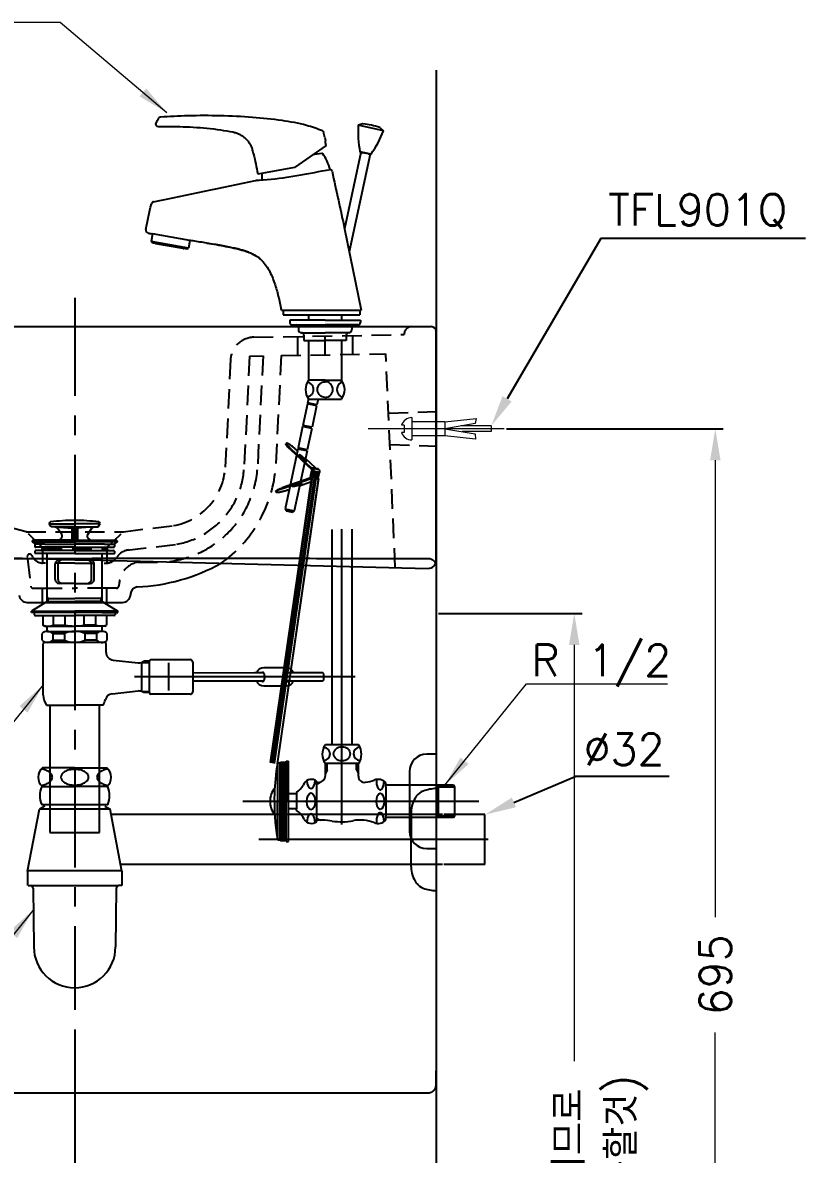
# Model space of a CAD drawing. Header units: inches. Extents: x -4186 to -1086, y -10851 to -8711.
# Drawn here: x -2426 to -1928, y -10435 to -9715 of the extents above; entities that cross this region are included whole.
import ezdxf

# ---------------------------------------------------------------- set-up
doc = ezdxf.new("R2010")
doc.units = ezdxf.units.IN
doc.header["$LTSCALE"] = 50
doc.header["$MEASUREMENT"] = 0
doc.linetypes.add('CENTER', pattern=[2, 1.25, -0.25, 0.25, -0.25])
doc.linetypes.add('HIDDEN', pattern=[0.375, 0.25, -0.125])
for name, color, linetype in [('1', 1, 'Continuous'), ('2', 2, 'Continuous'), ('3', 3, 'Continuous'), ('4', 4, 'Continuous'), ('6', 6, 'Continuous'), ('7', 7, 'Continuous'), ('중심선', 1, 'CENTER')]:
    doc.layers.add(name, color=color, linetype=linetype)
doc.styles.get("Standard").update_dxf_attribs({"font": 'txt.shx', "bigfont": 'whgtxt.shx'})
doc.dimstyles.get("Standard").update_dxf_attribs({"dimtxt": 20, "dimasz": 20, "dimexe": 5, "dimexo": 1.5, "dimgap": 10, "dimtad": 0, "dimtoh": 1, "dimdec": 0, "dimzin": 0, "dimdsep": 46, "dimtxsty": 'Standard', "dimcen": 0, "dimclrd": 3, "dimclre": 3, "dimclrt": 2, "dimadec": 0, "dimazin": 3, "dimtfac": 1, "dimtdec": 0, "dimtofl": 0, "dimtmove": 0, "dimatfit": 3, "dimfxl": 0, "dimtolj": 1, "dimtzin": 0, "dimlwd": 0, "dimlwe": 25, "dimarcsym": 0})

# ---------------------------------------------------------------- blocks, each defined once
blk = doc.blocks.new('A$C60B437B5')
at = {"layer": '7'}
for p, q in [((138.19, 407.35), (135.19, 406.45)), ((151.33, 403.02), (135.19, 406.45)), ((138.19, 407.35), (138.23, 407.34)), ((148.92, 405.07), (148.95, 405.06)), ((148.95, 405.06), (151.33, 403.02)), ((113.97, 398.77), (114.32, 396.8)), ((114.82, 393.59), (94.75, 379.54)), ((136.9, 389.22), (126.55, 340.54)), ((143.45, 388.14), (136.35, 389.65)), ((136.73, 389.26), (137.88, 389.01)), ((141.79, 388.18), (137.88, 389.01)), ((112.12, 388.6), (106.19, 387.55)), ((142.77, 387.97), (129.56, 325.85)), ((141.79, 388.18), (142.93, 387.94)), ((94.75, 379.54), (71.26, 375.4)), ((112.38, 377.47), (117.72, 378.41)), ((126.55, 340.54), (137.16, 288.75)), ((4.37, 337.34), (3.51, 332.42)), ((4.39, 331.68), (3.51, 332.42)), ((27.14, 328.26), (3.51, 332.42)), ((28.01, 333.19), (4.37, 337.34)), ((4.39, 331.68), (6.11, 331.38)), ((24.33, 328.17), (6.11, 331.38)), ((28.01, 333.19), (27.14, 328.26)), ((28.5, 333.1), (28.01, 333.19)), ((23.9, 328.04), (6.47, 331.11)), ((24.33, 328.17), (26.06, 327.86)), ((26.06, 327.86), (27.14, 328.26)), ((86.39, 288.75), (86.29, 289.22)), ((86.39, 288.75), (115.54, 288.75)), ((87.39, 288.75), (87.39, 285.75)), ((115.54, 288.75), (137.16, 288.75)), ((136.16, 288.75), (136.16, 285.75)), ((87.39, 285.75), (114.91, 285.75)), ((91.66, 282.47), (91.66, 280.97)), ((114.16, 282.47), (91.66, 282.47)), ((103.66, 285.75), (103.66, 282.47)), ((114.16, 282.47), (136.66, 282.47)), ((114.91, 285.75), (136.16, 285.75)), ((124.66, 285.75), (124.66, 282.47)), ((136.66, 282.47), (136.66, 280.97)), ((93.16, 279.47), (95.66, 279.47)), ((95.66, 279.47), (114.16, 279.47)), ((97.16, 277.97), (97.16, 276.47)), ((99.16, 274.47), (114.16, 274.47)), ((132.66, 279.47), (114.16, 279.47)), ((129.16, 274.47), (114.16, 274.47)), ((131.16, 277.97), (131.16, 276.47)), ((135.16, 279.47), (132.66, 279.47)), ((100.66, 272.97), (100.66, 269.47)), ((100.66, 269.47), (114.16, 269.47)), ((103.66, 269.47), (103.66, 244.25)), ((127.66, 269.47), (114.16, 269.47)), ((124.66, 269.47), (124.66, 244.25)), ((127.66, 272.97), (127.66, 269.47)), ((114.16, 244.25), (103.66, 244.25)), ((114.16, 244.25), (124.66, 244.25)), ((103.56, 232.39), (103.03, 229.88)), ((103.66, 232.25), (124.66, 232.25)), ((109.67, 232.25), (108.9, 228.63)), ((102.88, 229.2), (99.97, 215.5)), ((108.75, 227.95), (102.88, 229.2)), ((108.9, 228.63), (103.03, 229.88)), ((103.37, 229.09), (103.52, 229.78)), ((108.75, 227.95), (105.84, 214.25)), ((108.26, 228.05), (108.41, 228.74)), ((99.83, 214.82), (96.92, 201.12)), ((105.7, 213.57), (99.83, 214.82)), ((105.84, 214.25), (99.97, 215.5)), ((100.32, 214.71), (100.46, 215.4)), ((105.7, 213.57), (102.79, 199.88)), ((105.21, 213.67), (105.35, 214.36)), ((89.58, 204.07), (89.26, 203.7)), ((96.77, 200.44), (88.66, 162.29)), ((92.34, 200.53), (92.02, 200.15)), ((92.02, 200.15), (105.66, 187.34)), ((105.26, 188.39), (92.34, 200.53)), ((102.64, 199.19), (94.53, 161.04)), ((96.51, 199.21), (95.91, 199.77)), ((102.64, 199.19), (96.77, 200.44)), ((102.79, 199.88), (96.92, 201.12)), ((97.26, 200.33), (97.41, 201.02)), ((102.15, 199.29), (102.3, 199.98)), ((108.21, 188.21), (101.62, 194.4)), ((105.58, 188.77), (105.19, 188.32)), ((105.19, 188.32), (105.8, 187.75)), ((105.58, 188.77), (109.51, 187.93)), ((106.19, 188.2), (105.58, 188.77)), ((106.23, 188.16), (106.07, 187.41)), ((106.19, 188.2), (110.12, 187.36)), ((110.12, 187.36), (109.51, 187.93)), ((105.43, 182.57), (79.11, 0.9)), ((105.99, 182.45), (79.67, 0.79)), ((80.91, 0.54), (108.06, 186.1)), ((81.95, 0.33), (108.84, 184.69)), ((109.78, 181.13), (83.59, 0.01)), ((109.92, 181.61), (83.62, 0)), ((104.5, 181.88), (86.82, 175.72)), ((86.97, 175.25), (104.64, 181.41)), ((105.16, 181.3), (104.64, 181.41)), ((105.46, 186.49), (104.66, 182.73)), ((104.66, 182.73), (106.29, 182.39)), ((106, 186.38), (105.2, 182.62)), ((106.26, 186.32), (105.46, 186.49)), ((106.29, 182.39), (107.12, 186.3)), ((110.48, 185.58), (107.08, 186.31)), ((110.45, 185.59), (109.79, 182.48)), ((109.8, 182.29), (110.5, 185.58)), ((109.82, 181.63), (109.92, 181.61)), ((82.86, 173.6), (83.01, 173.13)), ((86.82, 175.72), (86.97, 175.25)), ((90.53, 174.49), (91.31, 174.76)), ((97.94, 177.07), (104.77, 179.45)), ((88.66, 162.29), (94.53, 161.04)), ((88.66, 162.29), (89.43, 161.1)), ((89.43, 161.1), (93.35, 160.27)), ((94.53, 161.04), (93.35, 160.27))]:
    blk.add_line(p, q, dxfattribs=at)
for points in [[(102.92, 243.11, -0.038645), (103.62, 242.87, -0.099233), (105.22, 241.79, -0.097724), (106.28, 240.17, -0.096683), (106.65, 238.25, -0.096683), (106.28, 236.34, -0.097724), (105.22, 234.72, -0.099233), (103.62, 233.63, -0.038645), (102.92, 233.4, -0.100326)], [(114.16, 233.25, -0.100326), (112.29, 233.63, -0.099233), (110.7, 234.72, -0.097724), (109.64, 236.34, -0.096683), (109.26, 238.25, -0.096683), (109.64, 240.17, -0.097724), (110.7, 241.79, -0.099233), (112.29, 242.87, -0.100326), (114.16, 243.25)], [(114.16, 233.25, 0.100326), (116.03, 233.63, 0.099233), (117.62, 234.72, 0.097724), (118.69, 236.34, 0.096683), (119.06, 238.25, 0.096683), (118.69, 240.17, 0.097724), (117.62, 241.79, 0.099233), (116.03, 242.87, 0.100326), (114.16, 243.25)], [(125.4, 243.11, 0.038645), (124.7, 242.87, 0.099233), (123.11, 241.79, 0.097724), (122.04, 240.17, 0.096683), (121.67, 238.25, 0.096683), (122.04, 236.34, 0.097724), (123.11, 234.72, 0.099233), (124.7, 233.63, 0.038645), (125.4, 233.4, 0.100326)]]:
    blk.add_lwpolyline(points, format="xyb", dxfattribs=at)
for centre, radius, start, end in [((9.32, 410.19), 1.5, 93.69655, 151.31408), ((7.78, 407.2), 1.5, 154.29715, 270.80519), ((205.1, 402.81), 70, 177.01529, 190.83267), ((133.24, 357.59), 50, 71.72042, 84.27958), ((111.79, 401.58), 1.5, 12.94405, 66.19218), ((85.99, 428.12), 70, 325.16733, 338.98471), ((136.84, 389.75), 0.5, 190.83267, 258), ((112.21, 388.1), 0.5, 34.09768, 100), ((83.64, 368.76), 35, 15.88089, 34.09768), ((143.04, 388.43), 0.5, 258, 325.16733), ((108.88, 373.21), 35, 175.63045, 182.55855), ((116.65, 376.72), 2, 12.54192, 57.75421), ((5.48, 355.89), 2, 103.78217, 164.22896), ((1.95, 339.78), 2, 167.64465, 258.98311), ((6.56, 331.6), 0.5, 206.8699, 260), ((23.99, 328.53), 0.5, 260, 313.1301), ((93.16, 280.97), 1.5, 180, 270), ((135.16, 280.97), 1.5, 270, 0), ((95.66, 277.97), 1.5, 0, 90), ((99.16, 276.47), 2, 180, 270), ((99.16, 272.97), 1.5, 0, 90), ((129.16, 272.97), 1.5, 90, 180), ((129.16, 276.47), 2, 270, 0), ((132.66, 277.97), 1.5, 90, 180), ((111.66, 238.25), 10, 143.1301, 216.8699), ((111.66, 238.25), 10, 143.1301, 216.8699), ((116.66, 238.25), 10, 323.1301, 36.8699)]:
    blk.add_arc(centre, radius, start, end, dxfattribs=at)
for points in [[(8.01, 410.91), (6.43, 407.85)], [(112.39, 402.95), (102.31, 406.36), (86.75, 409.41), (67.95, 411.46), (47.42, 412.47), (26.83, 412.47), (9.23, 411.69)], [(7.8, 405.7), (12.91, 405.74), (30.26, 405.27), (47.55, 403.54), (55.48, 402.19)], [(55.48, 402.19), (57.6, 401.62), (59.62, 400.77), (61.51, 399.65), (63.23, 398.28), (64.74, 396.69), (66.02, 394.91), (67.05, 392.97), (67.8, 390.9)], [(113.97, 398.77), (113.61, 400.34), (113.25, 401.92)], [(114.76, 393.83), (114.6, 394.59), (114.48, 395.31), (114.4, 395.92), (114.35, 396.4), (114.33, 396.7), (114.32, 396.8)], [(67.8, 390.91), (68.56, 388.09), (70.03, 381.85), (71.24, 375.53), (71.26, 375.4)], [(69.89, 371.39), (70.15, 371.4), (70.94, 371.45), (72.27, 371.53), (112.38, 377.47)], [(5, 357.83), (69.89, 371.39)], [(3.87, 337.37), (4.07, 337.36), (4.37, 337.34)], [(38.85, 331.48), (30.14, 332.85), (28.5, 333.1)], [(56.01, 328.35), (52.3, 329.13), (48.21, 329.91), (43.73, 330.68), (38.85, 331.48)], [(38.85, 331.48), (44.95, 330.48), (50.95, 329.4), (56.01, 328.35)], [(72.46, 321.72), (71, 322.81), (68.61, 324.21), (66.08, 325.36), (63.53, 326.3), (61, 327.08), (58.52, 327.75), (56.01, 328.35)], [(56.01, 328.35), (61.13, 327.04), (65.94, 325.41), (70.05, 323.41), (72.46, 321.72)], [(73.11, 321.16), (72.46, 321.72)], [(72.46, 321.72), (73.11, 321.16)], [(73.11, 321.16), (76.08, 317.91), (78.47, 314.17), (80.38, 310.15), (81.94, 306.01), (83.24, 301.84), (84.36, 297.65), (85.36, 293.46), (86.29, 289.22)], [(92.02, 200.15), (91.35, 200.8), (90.74, 201.42), (90.22, 202), (89.8, 202.51), (89.49, 202.95), (89.29, 203.3), (89.22, 203.56), (89.26, 203.7)], [(89.58, 204.07), (89.54, 203.93), (89.62, 203.67), (89.81, 203.32), (90.12, 202.88), (90.55, 202.37), (91.07, 201.79), (91.67, 201.18), (92.34, 200.53)], [(95.91, 199.77), (95.19, 200.43), (94.44, 201.08), (93.69, 201.7), (92.94, 202.28), (92.23, 202.81), (91.57, 203.26), (90.98, 203.63), (90.47, 203.9), (90.07, 204.07), (89.77, 204.13), (89.6, 204.08), (89.58, 204.07)], [(97.57, 196.74), (97.54, 196.68), (97.59, 196.52), (97.62, 196.46)], [(97.73, 196.76), (97.59, 196.76), (97.57, 196.74)], [(97.62, 196.46), (97.72, 196.3), (97.93, 196.01), (98.22, 195.68), (98.58, 195.3), (98.99, 194.91), (99.43, 194.5), (99.89, 194.11), (100.35, 193.74), (100.8, 193.4), (101.21, 193.12), (101.57, 192.89), (101.87, 192.74), (102.09, 192.66)], [(101.5, 193.85), (101.24, 194.12), (100.83, 194.52), (100.39, 194.92), (99.93, 195.31), (99.47, 195.69), (99.02, 196.02), (98.61, 196.31), (98.25, 196.53), (97.95, 196.68), (97.73, 196.76)], [(101.75, 192.8), (101.56, 193.04), (101.38, 193.26)], [(102.25, 192.69), (102.28, 192.74), (102.23, 192.9), (102.1, 193.13), (101.89, 193.41), (101.6, 193.75), (101.5, 193.85)], [(102.09, 192.66), (102.23, 192.67), (102.25, 192.69)], [(105.96, 186.46), (105.97, 186.6), (105.95, 186.81), (105.89, 187), (105.79, 187.18), (105.66, 187.34)], [(105.8, 187.75), (105.9, 187.64), (105.99, 187.53), (106.07, 187.41)], [(106.07, 187.41), (106.18, 187.17), (106.26, 186.9), (106.29, 186.61), (106.26, 186.32)], [(106.23, 188.16), (106.21, 188.18), (106.19, 188.2)], [(107.08, 186.31), (107.06, 186.51), (107.02, 186.72), (106.96, 186.94), (106.89, 187.15), (106.8, 187.36), (106.68, 187.57), (106.55, 187.78), (106.4, 187.98), (106.23, 188.16)], [(110.16, 187.32), (110.14, 187.34), (110.12, 187.36)], [(110.16, 187.32), (110.31, 187.15), (110.43, 186.95), (110.52, 186.75), (110.57, 186.53), (110.6, 186.29), (110.59, 186.05), (110.56, 185.86)], [(104.5, 181.88), (104.68, 181.97), (104.84, 182.09), (104.98, 182.25), (105.08, 182.43), (105.11, 182.5)], [(105.28, 181.85), (105.16, 181.72), (104.91, 181.54), (104.64, 181.41)], [(105.11, 182.5), (105.14, 182.63)], [(105.94, 186.39), (105.96, 186.46)], [(108.41, 186.02), (108.5, 185.89), (108.57, 185.75), (108.62, 185.62), (108.65, 185.49), (108.69, 185.36), (108.73, 185.23), (108.78, 185.1), (108.81, 184.96), (108.83, 184.83), (108.84, 184.69)], [(108.84, 184.69), (108.85, 184.49), (108.87, 184.29), (108.9, 184.1), (108.94, 183.9), (108.98, 183.69), (109.01, 183.45), (109.03, 183.17), (109.05, 182.86), (109.1, 182.53), (109.18, 182.2), (109.28, 181.88), (109.37, 181.59), (109.45, 181.34), (109.52, 181.14), (109.6, 181.01), (109.67, 180.96), (109.73, 180.98), (109.77, 181.08), (109.78, 181.12)], [(109.71, 184.5), (109.71, 184.65), (109.7, 184.78), (109.67, 184.91), (109.64, 185.04), (109.62, 185.16), (109.6, 185.29), (109.59, 185.42), (109.57, 185.54), (109.54, 185.67), (109.52, 185.79)], [(109.78, 181.12), (109.8, 181.26), (109.82, 181.48), (109.82, 181.75), (109.81, 182.05), (109.79, 182.37), (109.79, 182.7), (109.79, 183), (109.8, 183.28), (109.79, 183.51), (109.77, 183.72), (109.75, 183.92), (109.73, 184.11), (109.72, 184.3), (109.71, 184.5)], [(110.56, 185.86), (110.55, 185.82), (110.48, 185.58)], [(82.86, 173.61), (82.88, 173.75), (83.06, 173.95), (83.38, 174.2), (83.84, 174.47), (84.44, 174.77), (85.14, 175.08), (85.95, 175.4), (86.82, 175.72)], [(86.97, 175.25), (86.09, 174.93), (85.29, 174.61), (84.58, 174.29), (83.98, 174), (83.52, 173.72), (83.2, 173.48), (83.03, 173.27), (83.01, 173.13)], [(83.01, 173.13), (83.01, 173.11), (83.16, 173), (83.45, 172.94), (83.89, 172.93), (84.46, 172.97), (85.15, 173.06), (85.94, 173.21), (86.8, 173.4), (87.72, 173.63), (88.66, 173.89), (89.61, 174.18), (90.53, 174.49)], [(93.28, 176.59), (93.29, 176.65), (93.39, 176.77), (93.6, 176.92), (93.91, 177.1), (94.32, 177.29), (94.79, 177.48), (95.33, 177.68), (95.89, 177.87), (96.48, 178.04), (97.05, 178.19), (97.59, 178.32), (98.08, 178.41), (98.5, 178.47), (98.84, 178.48), (99.07, 178.47)], [(93.42, 176.5), (93.3, 176.55), (93.28, 176.59)], [(98.06, 177.62), (97.7, 177.48), (97.17, 177.28), (96.6, 177.1), (96.02, 176.92), (95.45, 176.77), (94.9, 176.65), (94.41, 176.55), (93.99, 176.5), (93.66, 176.48), (93.42, 176.5)], [(99.21, 178.38), (99.21, 178.32), (99.11, 178.19), (98.9, 178.04), (98.58, 177.86), (98.18, 177.68), (98.06, 177.62)], [(98.7, 178.48), (98.44, 178.34), (98.18, 178.21)], [(99.07, 178.47), (99.2, 178.41), (99.21, 178.38)]]:
    blk.add_spline(points, degree=3, dxfattribs=at)
for points in [[(114.82, 393.59), (114.8, 393.67), (114.78, 393.75), (114.76, 393.83)], [(118.61, 377.16), (121.25, 364.95), (123.9, 352.75), (126.55, 340.54)], [(0, 340.21), (1.18, 345.61), (2.37, 351.02), (3.55, 356.43)]]:
    blk.add_open_spline(points, degree=3, dxfattribs=at)
blk.add_open_spline([(1.57, 337.81), (1.93, 337.75), (2.69, 337.6), (3.46, 337.45), (3.87, 337.37)], degree=3, knots=[0.173317, 0.173317, 0.173317, 0.173317, 1.25795, 2.514058, 2.514058, 2.514058, 2.514058], dxfattribs=at)
blk = doc.blocks.new('*D23')
at = {"color": 3, "linetype": 'Continuous', "lineweight": 25}
for p, q in [((-2162.65, -10317.96), (-2162.65, -10470.06)), ((-2392.65, -10355.4), (-2392.65, -10470.06))]:
    blk.add_line(p, q, dxfattribs=at)
at = {"color": 3, "linetype": 'Continuous', "lineweight": 0}
for p, q in [((-2372.65, -10465.06), (-2305.15, -10465.06)), ((-2182.65, -10465.06), (-2235.15, -10465.06))]:
    blk.add_line(p, q, dxfattribs=at)
at = {"color": 3}
for points in [[(-2372.65, -10461.73), (-2372.65, -10468.4), (-2392.65, -10465.06)], [(-2182.65, -10461.73), (-2182.65, -10468.4), (-2162.65, -10465.06)]]:
    blk.add_solid(points, dxfattribs=at)
at = {"layer": 'DEFPOINTS', "color": 0}
for p in [(-2162.65, -10316.46), (-2392.65, -10353.9), (-2162.65, -10465.06)]:
    blk.add_point(p, dxfattribs=at)
at = {"color": 2, "insert": (-2270.15, -10465.06), "char_height": 20, "attachment_point": 5}
blk.add_mtext('\\A1;230', dxfattribs=at)
blk = doc.blocks.new('*D25')
at = {"color": 3, "linetype": 'Continuous', "lineweight": 25}
for p, q in [((-2117.85, -9973.14), (-1979.95, -9973.14)), ((-2161.15, -10668.14), (-1979.95, -10668.14))]:
    blk.add_line(p, q, dxfattribs=at)
at = {"color": 3, "linetype": 'Continuous', "lineweight": 0}
for p, q in [((-1984.95, -9993.14), (-1984.95, -10283.97)), ((-1984.95, -10648.14), (-1984.95, -10357.31))]:
    blk.add_line(p, q, dxfattribs=at)
at = {"color": 3}
for points in [[(-1988.28, -9993.14), (-1981.61, -9993.14), (-1984.95, -9973.14)], [(-1988.28, -10648.14), (-1981.61, -10648.14), (-1984.95, -10668.14)]]:
    blk.add_solid(points, dxfattribs=at)
at = {"layer": 'DEFPOINTS', "color": 0}
for p in [(-2119.35, -9973.14), (-2162.65, -10668.14), (-1984.95, -10668.14)]:
    blk.add_point(p, dxfattribs=at)
at = {"color": 2, "insert": (-1984.95, -10320.64), "char_height": 20, "attachment_point": 5, "rotation": 90}
blk.add_mtext('\\A1;695', dxfattribs=at)
blk = doc.blocks.new('*D36')
at = {"color": 3, "linetype": 'Continuous', "lineweight": 25}
for p, q in [((-2161.15, -10090.65), (-2069.73, -10090.65)), ((-2250.94, -10668.14), (-2069.73, -10668.14))]:
    blk.add_line(p, q, dxfattribs=at)
at = {"color": 3, "linetype": 'Continuous', "lineweight": 0}
for p, q in [((-2074.73, -10110.65), (-2074.73, -10375.64)), ((-2074.73, -10648.14), (-2074.73, -10570.64))]:
    blk.add_line(p, q, dxfattribs=at)
at = {"color": 3}
for points in [[(-2078.07, -10110.65), (-2071.4, -10110.65), (-2074.73, -10090.65)], [(-2078.07, -10648.14), (-2071.4, -10648.14), (-2074.73, -10668.14)]]:
    blk.add_solid(points, dxfattribs=at)
at = {"layer": 'DEFPOINTS', "color": 0}
for p in [(-2162.65, -10090.65), (-2252.44, -10668.14), (-2074.73, -10668.14)]:
    blk.add_point(p, dxfattribs=at)
at = {"color": 2, "insert": (-2074.73, -10473.14), "char_height": 20, "width": 188.3333, "attachment_point": 5, "rotation": 90}
blk.add_mtext('\\A1;580\\P(참고치수이므로 실측후 타공할것)', dxfattribs=at)

msp = doc.modelspace()

# ---------------------------------------------------------------- linework, layer by layer
at = {"color": 1}
msp.add_line((-2162.65, -9744.93), (-2162.65, -10668.14), dxfattribs=at)
at = {"color": 1, "linetype": 'CENTER', "ltscale": 0.5}
msp.add_line((-2233.31, -9926.08), (-2233.31, -9914.08), dxfattribs=at)
at = {"color": 4}
for p, q in [((-2162.65, -10202.07), (-2162.65, -10267.07)), ((-2371.72, -10212.36), (-2413.72, -10212.36)), ((-2422.72, -10254.76), (-2415.22, -10215.26)), ((-2411.82, -10213.26), (-2415.22, -10215.26)), ((-2370.22, -10215.26), (-2415.22, -10215.26)), ((-2373.62, -10213.26), (-2370.22, -10215.26)), ((-2362.72, -10254.76), (-2370.22, -10215.26)), ((-2422.72, -10254.26), (-2362.82, -10254.26)), ((-2422.72, -10254.76), (-2422.72, -10263.76)), ((-2362.72, -10254.76), (-2362.72, -10263.76)), ((-2422.35, -10263.76), (-2420.35, -10263.76)), ((-2420.35, -10263.76), (-2364.72, -10263.76)), ((-2419.22, -10265.56), (-2418.72, -10302.86)), ((-2366.22, -10265.7), (-2366.72, -10302.86)), ((-2362.72, -10263.76), (-2364.72, -10263.76))]:
    msp.add_line(p, q, dxfattribs=at)
at = {"color": 3}
msp.add_lwpolyline([(-2113.14, -10210.9), (-2074.18, -10194.4)], dxfattribs=at)
for centre, start, end in [((-2423.08, -10078.61), 185.07961, 270), ((-2362.23, -10078.61), 270, 354.92039)]:
    msp.add_arc(centre, 5, start, end)
at = {"color": 4}
for centre, radius, start, end in [((-2401.12, -10206.61), 13.85, 155.47045, 204.52955), ((-2384.32, -10206.61), 13.85, 335.47045, 24.52955), ((-2421.22, -10265.56), 2, 0, 64.15807), ((-2364.22, -10265.7), 2, 104.47751, 180), ((-2392.72, -10302.86), 26, 180, 0)]:
    msp.add_arc(centre, radius, start, end, dxfattribs=at)
at = {"color": 3}
msp.add_solid([(-2111.84, -10213.97), (-2131.56, -10218.7), (-2114.44, -10207.83)], dxfattribs=at)
at = {"layer": '1', "color": 3}
for p, q in [((-2057.75, -9852.04), (-2117.5, -9954.08)), ((-1927.61, -9852.04), (-2057.75, -9852.04)), ((-2014.28, -10194.4), (-2074.18, -10194.4))]:
    msp.add_line(p, q, dxfattribs=at)
at = {"layer": '1', "color": 7, "linetype": 'Continuous', "lineweight": 0, "ltscale": 0.3}
for p, q in [((-2178.04, -9966.05), (-2178.04, -9980.23)), ((-2157.17, -9968.64), (-2137.22, -9966.6)), ((-2137.22, -9966.6), (-2137.88, -9969.75)), ((-2119.35, -9973.14), (-2205.95, -9973.14)), ((-2182.93, -9970.74), (-2184.71, -9970.74)), ((-2182.93, -9970.74), (-2182.93, -9975.54)), ((-2162.24, -9968.64), (-2178.04, -9968.64)), ((-2157.17, -9968.64), (-2162.24, -9968.64)), ((-2157.17, -9968.64), (-2157.17, -9977.64)), ((-2137.88, -9969.75), (-2157.17, -9973.14)), ((-2157.17, -9973.14), (-2137.88, -9976.27)), ((-2127.6, -9971.34), (-2146.94, -9971.34)), ((-2127.56, -9974.94), (-2146.08, -9974.94)), ((-2127.6, -9971.34), (-2127.56, -9974.94)), ((-2182.93, -9975.54), (-2184.71, -9975.54)), ((-2162.24, -9977.64), (-2178.04, -9977.64)), ((-2157.17, -9977.64), (-2162.24, -9977.64)), ((-2137.55, -9979.78), (-2157.17, -9977.64)), ((-2137.88, -9976.27), (-2137.55, -9979.78))]:
    msp.add_line(p, q, dxfattribs=at)
for start, end in [(90, 160.21216), (199.78784, 270)]:
    msp.add_arc((-2178.04, -9973.14), 7.09, start, end, dxfattribs=at)
at = {"layer": '1', "color": 3}
msp.add_solid([(-2114.62, -9955.77), (-2120.38, -9952.4), (-2127.6, -9971.34)], dxfattribs=at)
at = {"layer": '2', "color": 7, "linetype": 'Continuous'}
for points, knots in [([(-2465.34, -10055.66), (-2465.01, -10055.66), (-2463.24, -10055.66), (-2459.42, -10055.65), (-2453.07, -10055.65), (-2445.69, -10055.64), (-2437.59, -10055.64), (-2429.18, -10055.63), (-2423.47, -10055.63), (-2420.68, -10055.63)], [0, 0, 0, 0, 0.038366, 0.201104, 0.365474, 0.529807, 0.692437, 0.850664, 1, 1, 1, 1]), ([(-2420.44, -10055.6), (-2414.48, -10055.6), (-2401.51, -10055.59), (-2380.47, -10055.57), (-2344.35, -10055.56), (-2294.15, -10055.55), (-2240.41, -10055.57), (-2198.23, -10055.61), (-2177.15, -10055.63), (-2167.64, -10055.64)], [0, 0, 0, 0, 0.070933, 0.154267, 0.250002, 0.500001, 0.75, 0.887355, 1, 1, 1, 1]), ([(-2162.65, -10060.65), (-2162.65, -10108.3), (-2162.65, -10141.76), (-2162.65, -10213.99), (-2162.65, -10252.77), (-2162.65, -10321.57), (-2162.65, -10351.63), (-2162.65, -10381.64)], [0.0441318, 0.0441318, 0.0441318, 0.0441318, 0.356338, 0.356338, 0.7186131, 0.7186131, 1, 1, 1, 1]), ([(-2162.65, -10390.67), (-2162.65, -10390.67), (-2162.65, -10390.26), (-2162.65, -10388.22), (-2162.65, -10385.02), (-2162.65, -10382.64), (-2162.65, -10381.64)], [0, 0, 0, 0, 0.222772, 0.507859, 0.794912, 1, 1, 1, 1]), ([(-2434.32, -10395.67), (-2433.85, -10395.67), (-2432.53, -10395.67), (-2429.41, -10395.67), (-2425.15, -10395.67), (-2419.8, -10395.67), (-2413.6, -10395.67), (-2406.85, -10395.67), (-2399.77, -10395.67), (-2394.97, -10395.67), (-2392.56, -10395.67)], [0, 0, 0, 0, 0.121168, 0.242336, 0.370352, 0.498369, 0.626896, 0.755422, 0.877711, 1, 1, 1, 1]), ([(-2392.56, -10395.67), (-2361.33, -10395.67), (-2286.37, -10395.67), (-2211.39, -10395.67), (-2167.65, -10395.67)], [0, 0, 0, 0, 0.416588, 1, 1, 1, 1])]:
    msp.add_open_spline(points, degree=3, knots=knots, dxfattribs=at)
for points, weights in [([(-2167.65, -10055.65), (-2162.65, -10055.66), (-2162.65, -10060.65)], [1, 0.707382931624, 1]), ([(-2167.65, -10395.67), (-2162.65, -10395.67), (-2162.65, -10390.67)], [1, 0.707106781187, 1])]:
    msp.add_rational_spline(points, weights, degree=2, dxfattribs=at)
at = {"layer": '3', "color": 7}
for p, q in [((-2605.51, -9908.14), (-2165.65, -9908.14)), ((-2162.65, -10057.01), (-2162.65, -9911.14)), ((-2558.29, -10052.23), (-2167.78, -10062.01)), ((-2364.33, -10070.87), (-2364.61, -10073.28)), ((-2357.17, -10078.26), (-2357.25, -10079.05)), ((-2423.08, -10083.61), (-2362.23, -10083.61))]:
    msp.add_line(p, q, dxfattribs=at)
at = {"layer": '3', "color": 7, "linetype": 'HIDDEN'}
for p, q in [((-2278.77, -9914.89), (-2183.09, -9913.19)), ((-2250.81, -9914.39), (-2250.81, -9926.39)), ((-2215.81, -9913.77), (-2215.81, -9925.77)), ((-2183.05, -9912.71), (-2183.09, -9913.19)), ((-2293.49, -9929.1), (-2296.86, -9997.47)), ((-2281.36, -9926.94), (-2284.88, -9998.1)), ((-2281.36, -9926.94), (-2272.84, -9926.79)), ((-2272.84, -9926.79), (-2276.39, -9998.54)), ((-2261.31, -9926.58), (-2264.9, -9999.14)), ((-2261.31, -9926.58), (-2194.68, -9925.4)), ((-2188.68, -10061.49), (-2194.68, -9925.4)), ((-2192.96, -9963.14), (-2162.49, -9962.14)), ((-2192.16, -9983.12), (-2162.49, -9984.14)), ((-2423.65, -10038.61), (-2494.54, -10021.02)), ((-2413.15, -10048.61), (-2423.65, -10038.61)), ((-2423.65, -10038.61), (-2361.65, -10038.61)), ((-2372.15, -10048.61), (-2361.65, -10038.61)), ((-2361.65, -10038.61), (-2329.86, -10034.77)), ((-2359.57, -10050.43), (-2327.78, -10046.59)), ((-2413.15, -10048.61), (-2372.15, -10048.61)), ((-2413.15, -10048.61), (-2413.15, -10049.61)), ((-2413.15, -10049.61), (-2413.15, -10058.61)), ((-2413.15, -10049.61), (-2372.15, -10049.61)), ((-2392.22, -10048.61), (-2392.22, -10049.61)), ((-2372.15, -10049.61), (-2372.15, -10058.61)), ((-2422.72, -10055.87), (-2420.69, -10073.28)), ((-2392.65, -10058.61), (-2413.15, -10058.61)), ((-2392.65, -10058.61), (-2372.15, -10058.61)), ((-2419.2, -10074.61), (-2413.15, -10074.61)), ((-2413.15, -10083.61), (-2413.15, -10074.61)), ((-2413.15, -10074.61), (-2392.65, -10074.61)), ((-2372.15, -10074.61), (-2392.65, -10074.61)), ((-2372.15, -10083.61), (-2372.15, -10074.61)), ((-2366.1, -10074.61), (-2372.15, -10074.61))]:
    msp.add_line(p, q, dxfattribs=at)
at = {"layer": '3'}
for p, q in [((-2407.72, -10035.45), (-2408.95, -10033.31)), ((-2408.84, -10033.52), (-2392.72, -10033.52)), ((-2392.72, -10035.45), (-2407.72, -10035.45)), ((-2405.21, -10035.63), (-2394.47, -10036.33)), ((-2401, -10040.33), (-2403.72, -10036.47)), ((-2392.72, -10035.45), (-2394.47, -10036.33)), ((-2394.47, -10036.33), (-2394.47, -10044.05)), ((-2393.24, -10035.71), (-2393.67, -10042.12)), ((-2376.61, -10033.52), (-2392.72, -10033.52)), ((-2392.72, -10035.45), (-2390.97, -10036.33)), ((-2392.72, -10035.45), (-2377.72, -10035.45)), ((-2392.21, -10035.71), (-2391.77, -10042.12)), ((-2380.24, -10035.63), (-2390.97, -10036.33)), ((-2390.97, -10036.33), (-2390.97, -10044.05)), ((-2384.45, -10040.33), (-2381.73, -10036.47)), ((-2377.72, -10035.45), (-2376.49, -10033.31)), ((-2419.72, -10044.45), (-2419.72, -10045.05)), ((-2419.72, -10045.05), (-2392.72, -10045.05)), ((-2419.72, -10045.05), (-2417.58, -10046.55)), ((-2410.02, -10044.05), (-2419.32, -10044.05)), ((-2418.03, -10046.75), (-2418.03, -10048.05)), ((-2411.72, -10046.55), (-2417.83, -10046.55)), ((-2411.72, -10046.55), (-2392.72, -10046.55)), ((-2392.72, -10044.05), (-2410.02, -10044.05)), ((-2403.08, -10044.05), (-2401.63, -10043.21)), ((-2393.67, -10042.09), (-2392.72, -10042.09)), ((-2393.47, -10044.05), (-2393.67, -10042.09)), ((-2391.77, -10042.09), (-2392.72, -10042.09)), ((-2392.72, -10044.05), (-2375.42, -10044.05)), ((-2365.72, -10045.05), (-2392.72, -10045.05)), ((-2373.72, -10046.55), (-2392.72, -10046.55)), ((-2391.98, -10044.05), (-2391.77, -10042.09)), ((-2382.37, -10044.05), (-2383.81, -10043.21)), ((-2375.42, -10044.05), (-2366.12, -10044.05)), ((-2373.72, -10046.55), (-2367.62, -10046.55)), ((-2365.72, -10045.05), (-2367.87, -10046.55)), ((-2367.42, -10046.75), (-2367.42, -10048.05)), ((-2365.72, -10044.45), (-2365.72, -10045.05)), ((-2418.03, -10051.05), (-2418.03, -10052.35)), ((-2392.72, -10052.55), (-2417.83, -10052.55)), ((-2392.72, -10048.55), (-2417.53, -10048.55)), ((-2392.72, -10050.55), (-2417.53, -10050.55)), ((-2410.22, -10083.14), (-2410.22, -10052.55)), ((-2392.72, -10048.55), (-2367.92, -10048.55)), ((-2392.72, -10050.55), (-2367.92, -10050.55)), ((-2392.72, -10052.55), (-2367.62, -10052.55)), ((-2375.22, -10083.14), (-2375.22, -10052.55)), ((-2367.42, -10051.05), (-2367.42, -10052.35)), ((-2405.1, -10069.05), (-2405.1, -10059.05)), ((-2403.33, -10069.05), (-2403.33, -10059.05)), ((-2392.72, -10056.55), (-2402.6, -10056.55)), ((-2392.72, -10056.55), (-2382.85, -10056.55)), ((-2382.12, -10069.05), (-2382.12, -10059.05)), ((-2380.35, -10069.05), (-2380.35, -10059.05)), ((-2392.72, -10071.55), (-2402.6, -10071.55)), ((-2392.72, -10071.55), (-2382.85, -10071.55)), ((-2409.52, -10081.05), (-2410.22, -10079.83)), ((-2410.22, -10081.05), (-2392.72, -10081.05)), ((-2409.52, -10083.14), (-2409.52, -10081.05)), ((-2375.22, -10081.05), (-2392.72, -10081.05)), ((-2375.92, -10081.05), (-2375.22, -10079.83)), ((-2375.92, -10083.14), (-2375.92, -10081.05)), ((-2410.22, -10083.14), (-2420.22, -10089.14)), ((-2420.22, -10089.14), (-2392.72, -10089.14)), ((-2420.22, -10090.14), (-2420.22, -10089.14)), ((-2410.22, -10090.14), (-2420.22, -10090.14)), ((-2418.42, -10090.14), (-2418.42, -10091.44)), ((-2410.22, -10083.14), (-2392.72, -10083.14)), ((-2375.22, -10090.14), (-2410.22, -10090.14)), ((-2375.22, -10083.14), (-2392.72, -10083.14)), ((-2365.22, -10089.14), (-2392.72, -10089.14)), ((-2375.22, -10083.14), (-2365.22, -10089.14)), ((-2375.22, -10090.14), (-2365.22, -10090.14)), ((-2367.03, -10090.14), (-2367.03, -10091.44)), ((-2365.22, -10090.14), (-2365.22, -10089.14)), ((-2417.92, -10091.94), (-2412.92, -10091.94)), ((-2412.92, -10091.94), (-2392.72, -10091.94)), ((-2412.92, -10091.94), (-2412.92, -10098.06)), ((-2406.14, -10098.06), (-2406.14, -10091.94)), ((-2398.74, -10098.06), (-2398.74, -10091.94)), ((-2372.53, -10091.94), (-2392.72, -10091.94)), ((-2386.71, -10098.06), (-2386.71, -10091.94)), ((-2379.31, -10098.06), (-2379.31, -10091.94)), ((-2367.53, -10091.94), (-2372.53, -10091.94)), ((-2372.53, -10091.94), (-2372.53, -10098.06)), ((-2413.47, -10107.6), (-2413.47, -10103.49)), ((-2411.92, -10098.64), (-2412.92, -10098.06)), ((-2411.92, -10098.64), (-2410.52, -10098.64)), ((-2410.52, -10098.64), (-2392.72, -10098.64)), ((-2410.22, -10102.05), (-2410.22, -10098.64)), ((-2410.08, -10102.05), (-2392.97, -10102.05)), ((-2406.69, -10103.49), (-2406.69, -10107.6)), ((-2406.69, -10103.49), (-2399.29, -10103.49)), ((-2406.14, -10098.06), (-2398.74, -10098.06)), ((-2399.29, -10103.49), (-2399.29, -10107.6)), ((-2374.93, -10098.64), (-2392.72, -10098.64)), ((-2375.37, -10102.05), (-2392.48, -10102.05)), ((-2379.31, -10098.06), (-2386.71, -10098.06)), ((-2378.75, -10103.49), (-2386.16, -10103.49)), ((-2386.16, -10103.49), (-2386.16, -10107.6)), ((-2378.75, -10103.49), (-2378.75, -10107.6)), ((-2375.22, -10102.05), (-2375.22, -10098.64)), ((-2373.53, -10098.64), (-2374.93, -10098.64)), ((-2373.53, -10098.64), (-2372.53, -10098.06)), ((-2371.98, -10107.6), (-2371.98, -10103.49)), ((-2412.72, -10142.65), (-2412.72, -10110.05)), ((-2392.72, -10109.05), (-2411.72, -10109.05)), ((-2406.69, -10107.6), (-2399.29, -10107.6)), ((-2375.37, -10109.05), (-2392.72, -10109.05)), ((-2378.75, -10107.6), (-2386.16, -10107.6)), ((-2375.92, -10109.05), (-2375.37, -10109.05)), ((-2375.37, -10109.05), (-2374.97, -10109.05)), ((-2373.72, -10109.05), (-2375.22, -10109.05)), ((-2372.72, -10115.41), (-2372.72, -10110.05)), ((-2368.26, -10120.38), (-2352.22, -10122.1)), ((-2350.19, -10121.85), (-2345.09, -10121.85)), ((-2350.05, -10140.3), (-2350.05, -10121.8)), ((-2348.72, -10121.05), (-2348.72, -10121.85)), ((-2345.06, -10121.05), (-2348.72, -10121.05)), ((-2345.09, -10121.85), (-2345.09, -10120.85)), ((-2345.09, -10141.25), (-2345.09, -10121.85)), ((-2344.29, -10120.05), (-2319.09, -10120.05)), ((-2332.72, -10139.58), (-2332.72, -10122.15)), ((-2317.59, -10121.55), (-2317.59, -10127.32)), ((-2261.31, -10125.28), (-2272.37, -10125.29)), ((-2258.03, -10125.28), (-2261.31, -10125.28)), ((-2214.2, -10131.03), (-2354.55, -10131.05)), ((-2317.59, -10127.32), (-2317.59, -10140.55)), ((-2278.28, -10128.54), (-2317.59, -10128.55)), ((-2272.33, -10128.54), (-2278.28, -10128.54)), ((-2234.7, -10128.53), (-2258.06, -10128.53)), ((-2234.2, -10129.03), (-2234.7, -10128.53)), ((-2234.7, -10133.53), (-2234.2, -10133.03)), ((-2234.2, -10133.03), (-2234.2, -10129.03)), ((-2368.85, -10141.77), (-2352.22, -10139.99)), ((-2350.05, -10140.3), (-2345.09, -10140.3)), ((-2348.72, -10141.05), (-2348.72, -10140.25)), ((-2317.59, -10133.55), (-2272.33, -10133.54)), ((-2272.37, -10136.79), (-2261.04, -10136.78)), ((-2261.04, -10136.78), (-2258.02, -10136.78)), ((-2258.06, -10133.53), (-2234.7, -10133.53)), ((-2345.06, -10141.05), (-2348.72, -10141.05)), ((-2319.09, -10142.05), (-2344.29, -10142.05)), ((-2410.72, -10149.05), (-2392.72, -10149.05)), ((-2408.6, -10149.05), (-2408.6, -10230.05)), ((-2374.72, -10149.05), (-2392.72, -10149.05)), ((-2376.85, -10230.05), (-2376.85, -10149.05)), ((-2408.6, -10230.05), (-2376.85, -10230.05))]:
    msp.add_line(p, q, dxfattribs=at)
at = {"layer": '3', "color": 7, "linetype": 'HIDDEN', "lineweight": 0, "ltscale": 4}
msp.add_line((-2422.89, -10054.5), (-2422.72, -10055.87), dxfattribs=at)
at = {"layer": '3', "color": 7, "linetype": 'HIDDEN'}
for centre, radius, start, end in [((-2178.07, -9913.14), 5, 90, 175), ((-2278.51, -9929.89), 15, 91, 177), ((-2340.24, -9993.97), 64.02, 277.15999, 355.9044), ((-2336.81, -9995.38), 40, 280, 357), ((-2336.81, -9995.38), 52, 280, 357), ((-2347.29, -9991.08), 82.78, 305.22453, 354.41308), ((-2421.4, -10054.33), 1.5, 23.2422, 186.6755), ((-2412.61, -10050.57), 8.05, 203.1252, 266.1517), ((-2357.41, -10060.19), 10, 95.18598, 147.80302), ((-2372.69, -10050.57), 8.05, 273.8483, 327.80302), ((-2349.43, -10072.62), 15, 95.13169, 173.3245), ((-2346.97, -9684.95), 373.04, 269.14312, 271.76477), ((-2419.2, -10073.11), 1.5, 186.6755, 270)]:
    msp.add_arc(centre, radius, start, end, dxfattribs=at)
at = {"layer": '3', "color": 7}
for centre, radius, start, end in [((-2165.65, -9911.14), 3, 0, 90), ((-2357.91, -9953.82), 120.04, 272.38275, 299.09422), ((-2167.65, -10057.01), 5, 268.56447, 0), ((-2366.1, -10073.11), 1.5, 270, 353.3245), ((-2352.19, -10078.7), 5, 98.39306, 174.92039)]:
    msp.add_arc(centre, radius, start, end, dxfattribs=at)
at = {"layer": '3'}
for centre, radius, start, end in [((-2407.87, -10033.52), 1.1, 97.32041, 169.4262), ((-2392.72, -10151.45), 120, 90, 97.32041), ((-2392.72, -10151.45), 120, 82.67959, 90), ((-2377.57, -10033.52), 1.1, 10.5738, 82.67959), ((-2405.35, -10037.63), 2, 35.20233, 86.26181), ((-2380.1, -10037.63), 2, 93.73819, 144.79767), ((-2419.32, -10044.45), 0.4, 90, 180), ((-2417.83, -10046.75), 0.2, 90, 180), ((-2402.63, -10041.48), 2, 300, 35.20233), ((-2382.81, -10041.48), 2, 144.79767, 240), ((-2367.62, -10046.75), 0.2, 0, 90), ((-2366.12, -10044.45), 0.4, 0, 90), ((-2417.53, -10048.05), 0.5, 180, 270), ((-2417.53, -10051.05), 0.5, 90, 180), ((-2417.83, -10052.35), 0.2, 180, 270), ((-2414.22, -10049.55), 1, 270, 90), ((-2371.22, -10049.55), 1, 90, 270), ((-2367.92, -10048.05), 0.5, 270, 0), ((-2367.92, -10051.05), 0.5, 0, 90), ((-2367.62, -10052.35), 0.2, 270, 0), ((-2402.6, -10059.05), 2.5, 90, 180), ((-2400.83, -10059.05), 2.5, 90, 180), ((-2384.62, -10059.05), 2.5, 0, 90), ((-2382.85, -10059.05), 2.5, 0, 90), ((-2402.6, -10069.05), 2.5, 180, 270), ((-2400.83, -10069.05), 2.5, 180, 270), ((-2384.62, -10069.05), 2.5, 270, 0), ((-2382.85, -10069.05), 2.5, 270, 0), ((-2417.92, -10091.44), 0.5, 180, 270), ((-2367.53, -10091.44), 0.5, 270, 0), ((-2410.08, -10106.75), 4.7, 43.94094, 136.05906), ((-2409.53, -10088.46), 10.18, 250.56793, 289.43207), ((-2393.19, -10115.65), 13.61, 89.0643, 116.64719), ((-2392.92, -10069.19), 29.46, 258.59557, 270.37374), ((-2392.53, -10069.19), 29.46, 269.62626, 281.40443), ((-2392.26, -10115.65), 13.61, 63.35281, 90.9357), ((-2375.92, -10088.46), 10.18, 250.56793, 289.43207), ((-2375.37, -10106.75), 4.7, 43.94094, 136.05906), ((-2410.08, -10104.34), 4.7, 223.94094, 316.05906), ((-2411.72, -10110.05), 1, 90, 180), ((-2393.19, -10095.44), 13.61, 243.35281, 270.9357), ((-2392.26, -10095.44), 13.61, 269.0643, 296.64719), ((-2375.37, -10104.34), 4.7, 223.94094, 316.05906), ((-2373.72, -10110.05), 1, 0, 90), ((-2367.72, -10115.41), 5, 180, 263.8845), ((-2351.82, -10117.12), 5, 265.33216, 308.19272), ((-2344.29, -10120.85), 0.8, 90, 180), ((-2319.09, -10121.55), 1.5, 0, 90), ((-2272.37, -10130.29), 5, 90.01428, 159.52696), ((-2258.02, -10130.28), 5, 20.50159, 90.01428), ((-2272, -10129.82), 2.13, 132.88539, 143.01741), ((-2273.02, -10128.73), 0.639, 90.01428, 132.88539), ((-2273.02, -10128.73), 0.639, 47.14317, 90.01428), ((-2274.03, -10129.82), 2.13, 24.0606, 47.14317), ((-2274.03, -10132.25), 2.13, 312.88539, 335.96795), ((-2275.68, -10130.55), 3.93, 10.48559, 24.0606), ((-2275.68, -10131.52), 3.93, 335.96795, 349.54297), ((-2278.3, -10131.04), 6.59, 0.01428, 10.48559), ((-2278.3, -10131.04), 6.59, 349.54297, 0.01428), ((-2252.1, -10131.03), 6.59, 169.54297, 180.01428), ((-2252.1, -10131.03), 6.59, 180.01428, 190.48559), ((-2254.71, -10130.55), 3.93, 155.96795, 169.54297), ((-2254.71, -10131.52), 3.93, 190.48559, 204.0606), ((-2256.36, -10129.81), 2.13, 132.88539, 155.96795), ((-2256.36, -10132.25), 2.13, 204.0606, 227.14317), ((-2257.37, -10128.72), 0.639, 90.01428, 132.88539), ((-2257.37, -10128.72), 0.639, 47.14317, 90.01428), ((-2258.39, -10129.82), 2.13, 37.01115, 47.14317), ((-2351.82, -10144.98), 5, 51.80728, 94.66784), ((-2319.09, -10140.55), 1.5, 270, 0), ((-2272.37, -10131.79), 5, 200.50159, 270.01428), ((-2272, -10132.25), 2.13, 217.01115, 227.14317), ((-2273.02, -10133.35), 0.639, 227.14317, 270.01428), ((-2273.02, -10133.35), 0.639, 270.01428, 312.88539), ((-2258.02, -10131.78), 5, 270.01428, 339.52696), ((-2257.37, -10133.34), 0.639, 227.14317, 270.01428), ((-2257.37, -10133.34), 0.639, 270.01428, 312.88539), ((-2258.39, -10132.25), 2.13, 312.88539, 323.01741), ((-2399.74, -10142.1), 13, 182.42004, 212.30001), ((-2385.71, -10142.1), 13, 327.69999, 345.04047), ((-2368.32, -10146.75), 5, 96.11548, 165.04046), ((-2344.29, -10141.25), 0.8, 180, 270)]:
    msp.add_arc(centre, radius, start, end, dxfattribs=at)
at = {"layer": '4'}
for p, q in [((-2408.97, -10188.86), (-2413.26, -10188.86)), ((-2408.97, -10188.86), (-2413.26, -10188.86)), ((-2392.72, -10188.86), (-2408.97, -10188.86)), ((-2392.72, -10188.86), (-2408.97, -10188.86)), ((-2392.72, -10188.86), (-2376.47, -10188.86)), ((-2392.72, -10188.86), (-2376.47, -10188.86)), ((-2376.47, -10188.86), (-2372.18, -10188.86)), ((-2376.47, -10188.86), (-2372.18, -10188.86)), ((-2412.87, -10200.86), (-2413.26, -10200.86)), ((-2412.87, -10200.86), (-2392.72, -10200.86)), ((-2412.87, -10200.86), (-2392.72, -10200.86)), ((-2372.57, -10200.86), (-2392.72, -10200.86)), ((-2372.57, -10200.86), (-2392.72, -10200.86)), ((-2372.57, -10200.86), (-2372.18, -10200.86)), ((-2158.63, -10218.7), (-2369.57, -10218.7)), ((-2178.63, -10217.18), (-2178.63, -10234.57)), ((-2131.56, -10218.7), (-2157.65, -10218.7)), ((-2131.56, -10250.45), (-2131.56, -10218.7)), ((-2129.56, -10234.57), (-2275.42, -10234.57)), ((-2178.63, -10251.97), (-2178.63, -10234.57)), ((-2158.63, -10250.45), (-2363.54, -10250.45)), ((-2131.56, -10250.45), (-2157.65, -10250.45))]:
    msp.add_line(p, q, dxfattribs=at)
for centre, radius, start, end in [((-2407.97, -10194.86), 8, 131.40962, 228.59038), ((-2415.97, -10204.98), 15.42, 76.3745, 82.90699), ((-2414.76, -10199.98), 10.28, 59.66396, 76.3745), ((-2393.95, -10200.23), 10.23, 103.17208, 119.46679), ((-2393.95, -10200.23), 10.23, 103.17208, 119.46679), ((-2392.72, -10205.47), 15.61, 90, 103.17208), ((-2392.72, -10205.47), 15.61, 90, 103.17208), ((-2392.72, -10205.47), 15.61, 76.82792, 90), ((-2392.72, -10205.47), 15.61, 76.82792, 90), ((-2391.5, -10200.23), 10.23, 60.53321, 76.82792), ((-2391.5, -10200.23), 10.23, 60.53321, 76.82792), ((-2370.69, -10199.98), 10.28, 103.6255, 120.33604), ((-2369.47, -10204.98), 15.42, 97.09301, 103.6255), ((-2377.47, -10194.86), 8, 311.40962, 48.59038), ((-2412.92, -10196.83), 6.63, 35.29158, 59.66396), ((-2412.92, -10192.89), 6.63, 300.33604, 324.70842), ((-2410.13, -10194.86), 3.21, 0, 35.29158), ((-2410.13, -10194.86), 3.21, 324.70842, 360), ((-2398.63, -10194.86), 2.94, 143.75445, 216.24556), ((-2395.82, -10196.92), 6.43, 119.46679, 143.75443), ((-2395.82, -10196.92), 6.43, 119.46679, 143.75443), ((-2395.82, -10192.8), 6.43, 216.24556, 240.53321), ((-2389.63, -10196.92), 6.43, 36.24557, 60.53321), ((-2389.63, -10196.92), 6.43, 36.24557, 60.53321), ((-2389.63, -10192.8), 6.43, 299.46679, 323.75444), ((-2386.82, -10194.86), 2.94, 323.75444, 36.24555), ((-2375.32, -10194.86), 3.21, 144.70842, 180), ((-2375.32, -10194.86), 3.21, 180, 215.29158), ((-2372.53, -10196.83), 6.63, 120.33604, 144.70842), ((-2372.53, -10192.89), 6.63, 215.29158, 239.66396), ((-2415.97, -10184.74), 15.42, 277.09301, 283.6255), ((-2414.76, -10189.74), 10.28, 283.6255, 300.33604), ((-2393.95, -10189.49), 10.23, 240.53321, 256.82792), ((-2392.72, -10184.25), 15.61, 256.82792, 270), ((-2392.72, -10184.25), 15.61, 270, 283.17208), ((-2391.5, -10189.49), 10.23, 283.17208, 299.46679), ((-2370.69, -10189.74), 10.28, 239.66396, 256.3745), ((-2369.47, -10184.74), 15.42, 256.3745, 262.90699), ((-2167.31, -10212.99), 10, 111.19268, 142.80345), ((-2161.15, -10232.03), 30, 92.86598, 109.00714), ((-2158.65, -10218.07), 20, 146.20771, 177.43591), ((-2158.65, -10251.07), 20, 182.56409, 213.79229), ((-2167.31, -10256.15), 10, 217.19655, 248.80732), ((-2161.15, -10237.11), 30, 250.99286, 267.13402)]:
    msp.add_arc(centre, radius, start, end, dxfattribs=at)
at = {"layer": '6'}
for p, q in [((-2229, -10037.19), (-2229, -10174.24)), ((-2222.65, -10224.95), (-2222.65, -10037.06)), ((-2216.3, -10036.93), (-2216.3, -10174.24)), ((-2216.3, -10174.24), (-2233.15, -10174.24)), ((-2212.15, -10174.24), (-2216.3, -10174.24)), ((-2162.65, -10180.24), (-2168.65, -10180.24)), ((-2263.57, -10186.24), (-2263.57, -10210.24)), ((-2262.97, -10185.74), (-2262.15, -10185.74)), ((-2262.15, -10185.74), (-2261.65, -10185.24)), ((-2262.15, -10185.74), (-2262.15, -10210.24)), ((-2261.65, -10185.24), (-2261.65, -10210.24)), ((-2261.65, -10185.24), (-2258.45, -10185.24)), ((-2261.65, -10185.65), (-2258.15, -10185.65)), ((-2261.65, -10186.65), (-2258.15, -10186.65)), ((-2261.65, -10187.65), (-2258.15, -10187.65)), ((-2261.65, -10188.65), (-2258.15, -10188.65)), ((-2261.65, -10189.65), (-2258.15, -10189.65)), ((-2261.65, -10190.65), (-2258.15, -10190.65)), ((-2258.15, -10184.74), (-2256.65, -10184.74)), ((-2258.15, -10184.94), (-2258.15, -10184.74)), ((-2258.15, -10184.94), (-2258.15, -10210.24)), ((-2256.65, -10185.74), (-2256.65, -10184.74)), ((-2256.65, -10210.24), (-2256.65, -10185.74)), ((-2233.15, -10193.74), (-2233.15, -10186.24)), ((-2212.15, -10186.24), (-2233.15, -10186.24)), ((-2231.9, -10190.24), (-2233.15, -10190.24)), ((-2231.9, -10190.24), (-2233.15, -10192.4)), ((-2231.9, -10190.24), (-2231.9, -10186.24)), ((-2213.4, -10190.24), (-2213.4, -10186.24)), ((-2212.15, -10190.24), (-2213.4, -10190.24)), ((-2213.4, -10190.24), (-2212.15, -10192.4)), ((-2212.15, -10194.15), (-2212.15, -10186.24)), ((-2261.65, -10191.65), (-2258.15, -10191.65)), ((-2261.65, -10192.65), (-2258.15, -10192.65)), ((-2261.65, -10193.65), (-2258.15, -10193.65)), ((-2261.65, -10194.65), (-2258.15, -10194.65)), ((-2261.65, -10195.65), (-2258.15, -10195.65)), ((-2261.65, -10196.65), (-2258.15, -10196.65)), ((-2261.65, -10197.65), (-2258.15, -10197.65)), ((-2238.56, -10198.24), (-2238.56, -10197.51)), ((-2238.56, -10222.24), (-2238.56, -10198.24)), ((-2237.65, -10198.24), (-2238.56, -10198.24)), ((-2237.65, -10198.99), (-2236.35, -10198.04)), ((-2237.65, -10198.99), (-2237.65, -10198.24)), ((-2194.65, -10200.98), (-2194.65, -10198.24)), ((-2179.65, -10191.24), (-2179.65, -10229.24)), ((-2261.65, -10198.65), (-2258.15, -10198.65)), ((-2261.65, -10199.65), (-2258.15, -10199.65)), ((-2261.65, -10200.65), (-2258.15, -10200.65)), ((-2261.65, -10201.65), (-2258.15, -10201.65)), ((-2261.65, -10202.65), (-2258.15, -10202.65)), ((-2261.65, -10203.65), (-2258.15, -10203.65)), ((-2261.65, -10204.65), (-2258.15, -10204.65)), ((-2251.56, -10205.49), (-2256.65, -10205.49)), ((-2251.56, -10204.5), (-2251.56, -10205.49)), ((-2251.56, -10205.49), (-2251.56, -10214.99)), ((-2246.68, -10198.91), (-2247.23, -10199.87)), ((-2237.65, -10198.99), (-2238.56, -10198.99)), ((-2162.65, -10199.99), (-2194.65, -10199.99)), ((-2194.65, -10200.99), (-2194.65, -10219.49)), ((-2151.65, -10199.99), (-2162.65, -10199.99)), ((-2161.15, -10200.99), (-2162.15, -10199.99)), ((-2161.15, -10220.49), (-2161.15, -10199.99)), ((-2161.15, -10200.99), (-2150.65, -10200.99)), ((-2150.65, -10200.99), (-2151.65, -10199.99)), ((-2150.77, -10219.49), (-2150.77, -10200.99)), ((-2135.37, -10210.24), (-2285.79, -10210.24)), ((-2263.57, -10234.24), (-2263.57, -10210.24)), ((-2262.15, -10234.74), (-2262.15, -10210.24)), ((-2261.65, -10205.65), (-2258.15, -10205.65)), ((-2261.65, -10206.65), (-2258.15, -10206.65)), ((-2261.65, -10207.65), (-2258.15, -10207.65)), ((-2261.65, -10208.65), (-2258.15, -10208.65)), ((-2261.65, -10209.65), (-2258.15, -10209.65)), ((-2261.65, -10235.24), (-2261.65, -10210.24)), ((-2261.65, -10210.82), (-2258.15, -10210.82)), ((-2261.65, -10211.82), (-2258.15, -10211.82)), ((-2258.15, -10235.54), (-2258.15, -10210.24)), ((-2256.65, -10235.74), (-2256.65, -10210.24)), ((-2261.65, -10212.82), (-2258.15, -10212.82)), ((-2261.65, -10213.82), (-2258.15, -10213.82)), ((-2261.65, -10214.82), (-2258.15, -10214.82)), ((-2261.65, -10215.82), (-2258.15, -10215.82)), ((-2261.65, -10216.82), (-2258.15, -10216.82)), ((-2261.65, -10217.82), (-2258.15, -10217.82)), ((-2261.65, -10218.82), (-2258.15, -10218.82)), ((-2261.65, -10219.82), (-2258.15, -10219.82)), ((-2251.56, -10214.99), (-2256.65, -10214.99)), ((-2251.56, -10215.97), (-2251.56, -10214.99)), ((-2194.65, -10222.24), (-2194.65, -10219.49)), ((-2162.15, -10220.49), (-2161.15, -10219.49)), ((-2161.15, -10219.49), (-2150.65, -10219.49)), ((-2151.65, -10220.49), (-2150.65, -10219.49)), ((-2261.65, -10220.82), (-2258.15, -10220.82)), ((-2261.65, -10221.82), (-2258.15, -10221.82)), ((-2261.65, -10222.82), (-2258.15, -10222.82)), ((-2261.65, -10223.82), (-2258.15, -10223.82)), ((-2261.65, -10224.82), (-2258.15, -10224.82)), ((-2261.65, -10225.82), (-2258.15, -10225.82)), ((-2261.65, -10226.82), (-2258.15, -10226.82)), ((-2246.68, -10221.56), (-2247.23, -10220.6)), ((-2237.65, -10221.49), (-2238.56, -10221.49)), ((-2238.56, -10222.96), (-2238.56, -10222.24)), ((-2234.94, -10222.24), (-2238.56, -10222.24)), ((-2237.65, -10222.24), (-2237.65, -10221.49)), ((-2237.65, -10221.49), (-2236.35, -10222.24)), ((-2162.65, -10220.49), (-2194.65, -10220.49)), ((-2194.65, -10220.49), (-2194.65, -10220.67)), ((-2194.65, -10222.24), (-2194.65, -10220.67)), ((-2151.65, -10220.49), (-2162.65, -10220.49)), ((-2261.65, -10227.82), (-2258.15, -10227.82)), ((-2261.65, -10228.82), (-2258.15, -10228.82)), ((-2261.65, -10229.82), (-2258.15, -10229.82)), ((-2261.65, -10230.82), (-2258.15, -10230.82)), ((-2261.65, -10231.82), (-2258.15, -10231.82)), ((-2261.65, -10232.82), (-2258.15, -10232.82)), ((-2261.65, -10233.82), (-2258.15, -10233.82)), ((-2262.97, -10234.74), (-2262.15, -10234.74)), ((-2262.15, -10234.74), (-2261.65, -10235.24)), ((-2261.65, -10234.82), (-2258.15, -10234.82)), ((-2261.65, -10235.24), (-2258.45, -10235.24)), ((-2258.15, -10235.74), (-2258.15, -10235.54)), ((-2258.15, -10235.74), (-2256.65, -10235.74)), ((-2168.65, -10240.24), (-2162.65, -10240.24))]:
    msp.add_line(p, q, dxfattribs=at)
for centre, radius, start, end in [((-2225.15, -10180.24), 10, 143.1301, 216.8699), ((-2220.15, -10180.24), 10, 323.1301, 36.8699), ((-2168.65, -10191.24), 11, 90, 180), ((-2120.65, -10210.24), 145, 170.50659, 178.05686), ((-2262.97, -10186.44), 0.7, 90, 170.50659), ((-2258.45, -10184.94), 0.3, 270, 0), ((-2242.04, -10201.59), 5.36, 49.56943, 150), ((-2237.65, -10193.74), 4.5, 270, 0), ((-2208.15, -10194.15), 4, 180, 277.71168), ((-2210.95, -10173.51), 24.83, 277.71168, 290.96614), ((-2199.56, -10203.23), 7, 45.48706, 110.96614), ((-2254.4, -10210.28), 14, 141.78593, 179.75273), ((-2120.65, -10210.24), 145, 178.05686, 189.49341), ((-2259.35, -10192.87), 14, 303.80982, 330), ((-2254.4, -10210.15), 14, 180.24727, 218.21407), ((-2259.35, -10227.6), 14, 30, 56.19018), ((-2242.04, -10218.88), 5.36, 210, 310.43057), ((-2234.94, -10260.24), 38, 80.69518, 90), ((-2222.65, -10185.24), 38, 260.69517, 280.73727), ((-2210.95, -10246.96), 24.83, 69.03386, 100.73728), ((-2199.56, -10217.24), 7, 249.03386, 314.5), ((-2262.97, -10234.04), 0.7, 189.49341, 270), ((-2168.65, -10229.24), 11, 180, 270), ((-2258.45, -10235.54), 0.3, 0, 90)]:
    msp.add_arc(centre, radius, start, end, dxfattribs=at)
for centre, major_axis, ratio, start_param, end_param in [((-2235.42, -10180.01), (-5.23, 0), 0.866391, 1.800504, 4.443058), ((-2209.97, -10180.01), (5.23, 0), 0.866391, 1.824119, 4.49897), ((-2242.33, -10196.64), (0, 5.4), 0.478204, 1.649187, 4.692658), ((-2198.21, -10197.73), (0, 5.22), 0.46009, 1.292018, 4.793095), ((-2242.33, -10223.56), (0, 5.4), 0.478204, 4.6817, 7.825213), ((-2198.21, -10222.65), (0, 5.22), 0.46009, 4.613779, 8.15122)]:
    msp.add_ellipse(centre, major_axis=major_axis, ratio=ratio, start_param=start_param, end_param=end_param, dxfattribs=at)
for centre, major_axis, ratio in [((-2222.65, -10180.01), (5.23, 0), 0.866391), ((-2242.33, -10210.24), (0, -5.4), 0.478204), ((-2198.21, -10210.24), (0, -5.22), 0.46009)]:
    msp.add_ellipse(centre, major_axis=major_axis, ratio=ratio, dxfattribs=at)
at = {"layer": '중심선', "color": 1, "linetype": 'CENTER'}
msp.add_line((-2392.65, -9889.74), (-2392.65, -10342.95), dxfattribs=at)

# ---------------------------------------------------------------- block references
msp.add_blockref('A$C60B437B5', (-2347.47, -10186.44))

# ---------------------------------------------------------------- texts
at = {"layer": '1', "color": 2}
for s, p in [('TFL901Q', (-2053.07, -9843.74)), ('R 1/2', (-2102.01, -10130.46)), ('∅32', (-2068.74, -10187.14))]:
    msp.add_text(s, height=20, dxfattribs=at).set_placement(p)

# ---------------------------------------------------------------- dimensions: what is measured, and where the dimension line sits
dim = msp.add_linear_dim(base=(-1984.95, -10668.14), p1=(-2119.35, -9973.14), p2=(-2162.65, -10668.14), angle=90, dimstyle='Standard', override={"dimarcsym": 1})
dim.commit()
dim.dimension.update_dxf_attribs({"geometry": '*D25', "text_midpoint": (-1984.95, -10320.64), "dimtype": 160})
dim = msp.add_linear_dim(base=(-2074.73, -10668.14), p1=(-2162.65, -10090.65), p2=(-2252.44, -10668.14), angle=90, text='580\\P(참고치수이므로 실측후 타공할것)', dimstyle='Standard', override={"dimarcsym": 1})
dim.commit()
dim.dimension.update_dxf_attribs({"geometry": '*D36', "text_midpoint": (-2074.73, -10473.14), "dimtype": 160})
dim = msp.add_linear_dim(base=(-2162.65, -10465.06), p1=(-2392.65, -10353.9), p2=(-2162.65, -10316.46), dimstyle='Standard', override={"dimarcsym": 1})
dim.commit()
dim.dimension.update_dxf_attribs({"geometry": '*D23', "text_midpoint": (-2270.15, -10465.06), "dimtype": 160})

# ---------------------------------------------------------------- leaders
for points in [[(-2334.04, -9771.98), (-2401.86, -9714.66), (-2548.95, -9714.66)], [(-2412.72, -10136.14), (-2528.74, -10280.02), (-2679.75, -10280.02)], [(-2157.15, -10199.99), (-2105.08, -10135.41), (-2015.37, -10135.41)], [(-2419.35, -10279.59), (-2535.37, -10423.46), (-2689.92, -10423.46)]]:
    msp.add_leader(points, dimstyle='Standard', override={"dimgap": 10, "dimtad": 0, "dimarcsym": 1})

doc.saveas('drawing.dxf')
